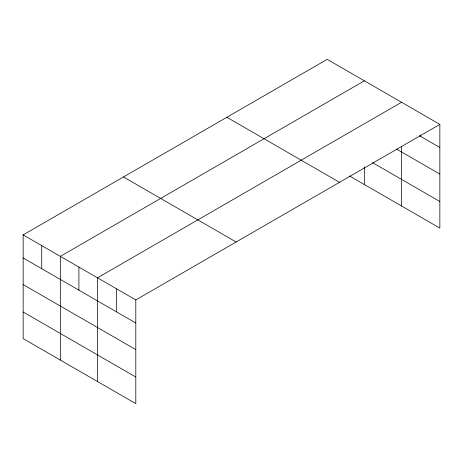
<?xml version="1.0" encoding="UTF-8"?>
<svg xmlns="http://www.w3.org/2000/svg" width="463" height="463" viewBox="0 0 463 463"><rect width="100%" height="100%" fill="white"/><g stroke="black" fill="none" stroke-linecap="round" stroke-linejoin="round"><path stroke-width="0.69" d="M23.15 234.891L135.804 299.931L135.804 403.649L23.15 338.609L23.15 234.891L327.196 59.351L439.85 124.391L439.85 228.109L349.501 175.946M364.369 80.817L60.329 256.352L60.329 360.069M401.548 102.277L97.502 277.817L97.502 381.535M135.804 299.931L439.85 124.391M419.461 135.705L439.85 147.477M396.588 149.109L439.85 174.088M372.426 162.577L439.85 201.503M226.858 117.278L339.518 182.324M123.482 176.964L236.142 242.004M23.15 257.972L135.804 323.018M23.15 284.583L135.804 349.623M23.15 311.998L135.804 377.038M420.699 134.976L420.699 136.417M401.548 146.372L401.548 205.994M364.369 167.027L364.369 184.534M116.653 288.871L116.653 311.958M78.913 267.087L78.913 290.168M41.739 245.621L41.739 268.708"/></g></svg>
